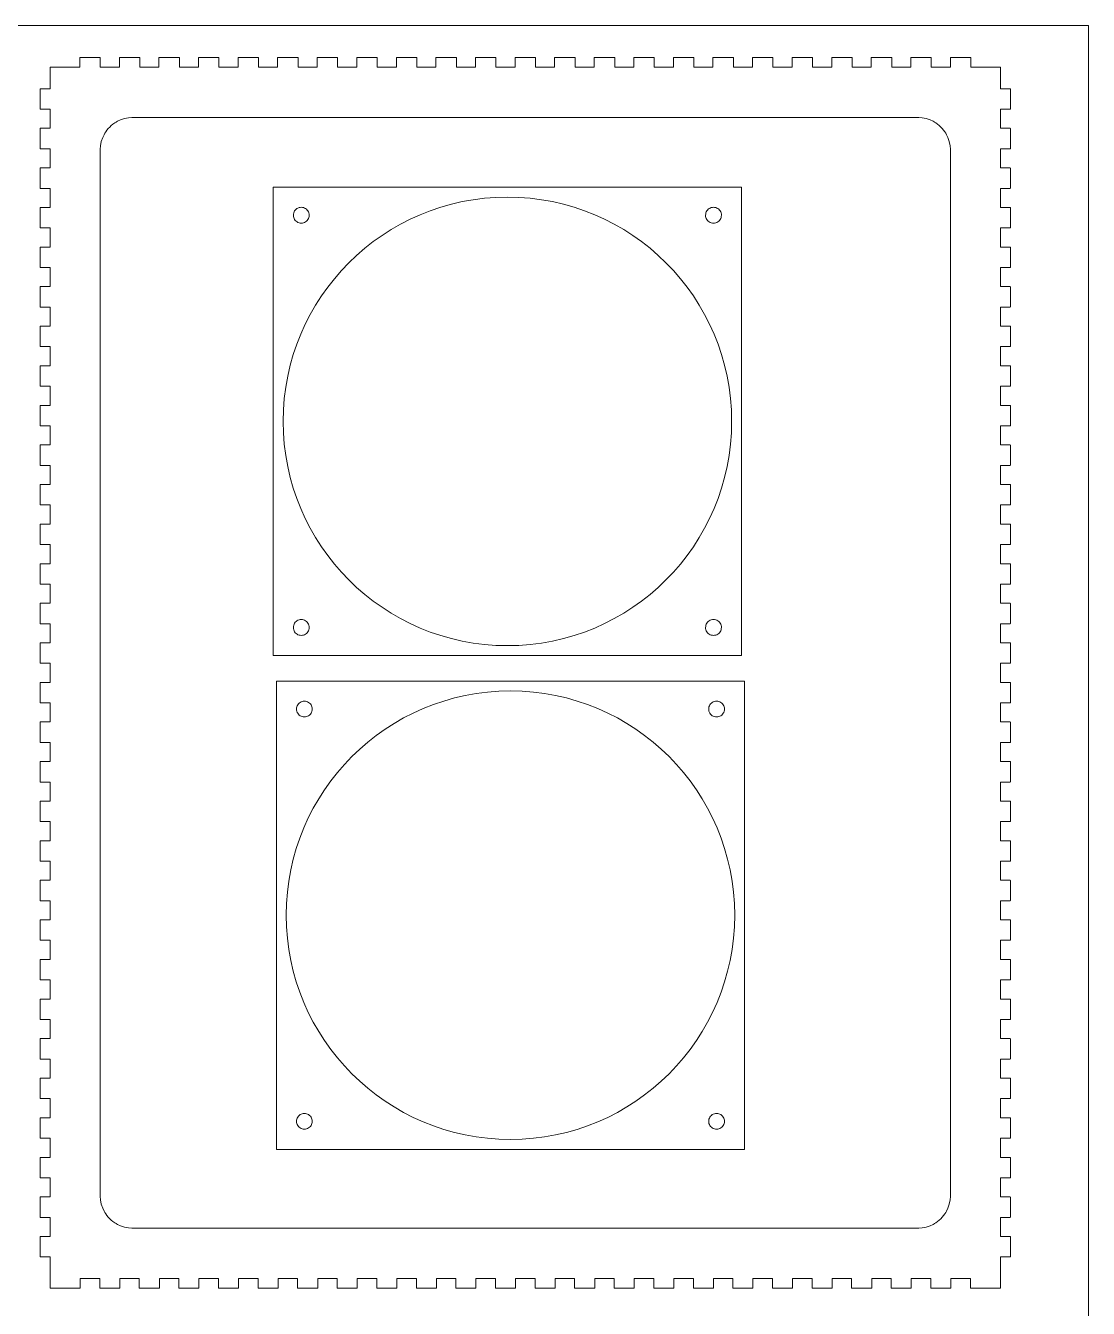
# Model space of a CAD drawing. Header units: millimetres. Extents: x -359 to 570, y -577 to 281.
# Drawn here: x 247.5 to 569.8, y -176.3 to 212.6 of the extents above; entities that cross this region are included whole.
import ezdxf

# ---------------------------------------------------------------- set-up
doc = ezdxf.new("R2010")
doc.units = ezdxf.units.MM
doc.header["$MEASUREMENT"] = 0
doc.layers.add('Layer 1', color=7, linetype='Continuous')

# ---------------------------------------------------------------- blocks, each defined once
blk = doc.blocks.new('block 301')
at = {"layer": 'Layer 1', "color": 7, "lineweight": 5}
blk.add_lwpolyline([(399.03, -152.05), (280.03, -152.05), (279.7, -152.05), (278.73, -151.96), (277.46, -151.71), (276.24, -151.3), (275.36, -150.89), (275.08, -150.72), (274.94, -150.64), (274.52, -150.38), (274, -150), (273.5, -149.59), (273.03, -149.15), (272.58, -148.68), (272.17, -148.18), (271.8, -147.65), (271.53, -147.24), (271.45, -147.1), (271.29, -146.82), (270.88, -145.93), (270.46, -144.71), (270.21, -143.44), (270.13, -142.47), (270.13, -142.15), (270.13, 174.85), (270.13, 175.17), (270.21, 176.15), (270.46, 177.41), (270.88, 178.64), (271.29, 179.52), (271.45, 179.8), (271.53, 179.94), (271.8, 180.35), (272.17, 180.88), (272.58, 181.38), (273.03, 181.85), (273.5, 182.29), (274, 182.7), (274.52, 183.08), (274.94, 183.34), (275.08, 183.42), (275.36, 183.59), (276.24, 184), (277.46, 184.41), (278.73, 184.66), (279.7, 184.75), (280.03, 184.75), (518.03, 184.75), (518.35, 184.75), (519.32, 184.66), (520.59, 184.41), (521.81, 184), (522.7, 183.59), (522.98, 183.42), (523.12, 183.35), (523.53, 183.08), (524.05, 182.7), (524.55, 182.29), (525.03, 181.85), (525.47, 181.38), (525.88, 180.88), (526.26, 180.35), (526.52, 179.94), (526.6, 179.8), (526.76, 179.52), (527.17, 178.64), (527.59, 177.41), (527.84, 176.15), (527.93, 175.17), (527.93, 174.85), (527.93, -142.15), (527.93, -142.47), (527.84, -143.44), (527.59, -144.71), (527.17, -145.93), (526.76, -146.82), (526.6, -147.1), (526.52, -147.24), (526.26, -147.65), (525.88, -148.18), (525.47, -148.68), (525.03, -149.15), (524.55, -149.59), (524.05, -150), (523.53, -150.38), (523.12, -150.64), (522.98, -150.72), (522.7, -150.89), (521.81, -151.3), (520.59, -151.71), (519.32, -151.96), (518.35, -152.05), (518.03, -152.05), (399.03, -152.05)], dxfattribs=at)
blk = doc.blocks.new('block 302')
at = {"layer": 'Layer 1', "color": 7, "lineweight": 5}
blk.add_lwpolyline([(255.03, -170.25), (263.97, -170.25), (263.98, -170.25), (264.04, -170.22), (264.07, -170.17), (264.07, -170.15), (264.07, -167.25), (269.99, -167.25), (269.99, -170.15), (269.99, -170.17), (270.02, -170.22), (270.07, -170.25), (270.09, -170.25), (275.97, -170.25), (275.98, -170.25), (276.04, -170.22), (276.07, -170.17), (276.07, -170.15), (276.07, -167.25), (281.99, -167.25), (281.99, -170.15), (281.99, -170.17), (282.02, -170.22), (282.07, -170.25), (282.09, -170.25), (287.97, -170.25), (287.98, -170.25), (288.04, -170.22), (288.07, -170.17), (288.07, -170.15), (288.07, -167.25), (293.99, -167.25), (293.99, -170.15), (293.99, -170.17), (294.02, -170.22), (294.07, -170.25), (294.09, -170.25), (299.97, -170.25), (299.98, -170.25), (300.04, -170.22), (300.07, -170.17), (300.07, -170.15), (300.07, -167.25), (305.99, -167.25), (305.99, -170.15), (305.99, -170.17), (306.02, -170.22), (306.07, -170.25), (306.09, -170.25), (311.97, -170.25), (311.98, -170.25), (312.04, -170.22), (312.07, -170.17), (312.07, -170.15), (312.07, -167.25), (317.99, -167.25), (317.99, -170.15), (317.99, -170.17), (318.02, -170.22), (318.07, -170.25), (318.09, -170.25), (323.97, -170.25), (323.98, -170.25), (324.04, -170.22), (324.07, -170.17), (324.07, -170.15), (324.07, -167.25), (329.99, -167.25), (329.99, -170.15), (329.99, -170.17), (330.02, -170.22), (330.07, -170.25), (330.09, -170.25), (335.97, -170.25), (335.98, -170.25), (336.04, -170.22), (336.07, -170.17), (336.07, -170.15), (336.07, -167.25), (341.99, -167.25), (341.99, -170.15), (341.99, -170.17), (342.02, -170.22), (342.07, -170.25), (342.09, -170.25), (347.97, -170.25), (347.98, -170.25), (348.04, -170.22), (348.07, -170.17), (348.07, -170.15), (348.07, -167.25), (353.99, -167.25), (353.99, -170.15), (353.99, -170.17), (354.02, -170.22), (354.07, -170.25), (354.09, -170.25), (359.97, -170.25), (359.98, -170.25), (360.04, -170.22), (360.07, -170.17), (360.07, -170.15), (360.07, -167.25), (365.99, -167.25), (365.99, -170.15), (365.99, -170.17), (366.02, -170.22), (366.07, -170.25), (366.09, -170.25), (371.97, -170.25), (371.98, -170.25), (372.04, -170.22), (372.07, -170.17), (372.07, -170.15), (372.07, -167.25), (377.99, -167.25), (377.99, -170.15), (377.99, -170.17), (378.02, -170.22), (378.07, -170.25), (378.09, -170.25), (383.97, -170.25), (383.98, -170.25), (384.04, -170.22), (384.07, -170.17), (384.07, -170.15), (384.07, -167.25), (389.99, -167.25), (389.99, -170.15), (389.99, -170.17), (390.02, -170.22), (390.07, -170.25), (390.09, -170.25), (395.97, -170.25), (395.98, -170.25), (396.04, -170.22), (396.07, -170.17), (396.07, -170.15), (396.07, -167.25), (401.99, -167.25), (401.99, -170.15), (401.99, -170.17), (402.02, -170.22), (402.07, -170.25), (402.09, -170.25), (407.97, -170.25), (407.98, -170.25), (408.04, -170.22), (408.07, -170.17), (408.07, -170.15), (408.07, -167.25), (413.99, -167.25), (413.99, -170.15), (413.99, -170.17), (414.02, -170.22), (414.07, -170.25), (414.09, -170.25), (419.97, -170.25), (419.98, -170.25), (420.04, -170.22), (420.07, -170.17), (420.07, -170.15), (420.07, -167.25), (425.99, -167.25), (425.99, -170.15), (425.99, -170.17), (426.02, -170.22), (426.07, -170.25), (426.09, -170.25), (431.97, -170.25), (431.98, -170.25), (432.04, -170.22), (432.07, -170.17), (432.07, -170.15), (432.07, -167.25), (437.99, -167.25), (437.99, -170.15), (437.99, -170.17), (438.02, -170.22), (438.07, -170.25), (438.09, -170.25), (443.97, -170.25), (443.98, -170.25), (444.04, -170.22), (444.07, -170.17), (444.07, -170.15), (444.07, -167.25), (449.99, -167.25), (449.99, -170.15), (449.99, -170.17), (450.02, -170.22), (450.07, -170.25), (450.09, -170.25), (455.97, -170.25), (455.98, -170.25), (456.04, -170.22), (456.07, -170.17), (456.07, -170.15), (456.07, -167.25), (461.99, -167.25), (461.99, -170.15), (461.99, -170.17), (462.02, -170.22), (462.07, -170.25), (462.09, -170.25), (467.97, -170.25), (467.98, -170.25), (468.04, -170.22), (468.07, -170.17), (468.07, -170.15), (468.07, -167.25), (473.99, -167.25), (473.99, -170.15), (473.99, -170.17), (474.02, -170.22), (474.07, -170.25), (474.09, -170.25), (479.97, -170.25), (479.98, -170.25), (480.04, -170.22), (480.07, -170.17), (480.07, -170.15), (480.07, -167.25), (485.99, -167.25), (485.99, -170.15), (485.99, -170.17), (486.02, -170.22), (486.07, -170.25), (486.09, -170.25), (491.97, -170.25), (491.98, -170.25), (492.04, -170.22), (492.07, -170.17), (492.07, -170.15), (492.07, -167.25), (497.99, -167.25), (497.99, -170.15), (497.99, -170.17), (498.02, -170.22), (498.07, -170.25), (498.09, -170.25), (503.97, -170.25), (503.98, -170.25), (504.04, -170.22), (504.07, -170.17), (504.07, -170.15), (504.07, -167.25), (509.99, -167.25), (509.99, -170.15), (509.99, -170.17), (510.02, -170.22), (510.07, -170.25), (510.09, -170.25), (515.97, -170.25), (515.98, -170.25), (516.04, -170.22), (516.07, -170.17), (516.07, -170.15), (516.07, -167.25), (521.99, -167.25), (521.99, -170.15), (521.99, -170.17), (522.01, -170.22), (522.07, -170.25), (522.09, -170.25), (527.97, -170.25), (527.98, -170.25), (528.04, -170.22), (528.07, -170.17), (528.07, -170.15), (528.07, -167.25), (533.99, -167.25), (533.99, -170.15), (533.99, -170.17), (534.02, -170.22), (534.07, -170.25), (534.09, -170.25), (543.03, -170.25), (543.04, -170.25), (543.1, -170.22), (543.13, -170.17), (543.13, -170.15), (543.13, -167.15), (543.13, -160.75), (546.03, -160.75), (546.04, -160.75), (546.1, -160.72), (546.13, -160.67), (546.13, -160.65), (546.13, -154.65), (546.13, -154.63), (546.1, -154.58), (546.04, -154.55), (546.03, -154.55), (543.13, -154.55), (543.13, -148.75), (546.03, -148.75), (546.04, -148.75), (546.1, -148.72), (546.13, -148.67), (546.13, -148.65), (546.13, -142.65), (546.13, -142.63), (546.1, -142.58), (546.04, -142.55), (546.03, -142.55), (543.13, -142.55), (543.13, -136.75), (546.03, -136.75), (546.04, -136.75), (546.1, -136.72), (546.13, -136.67), (546.13, -136.65), (546.13, -130.65), (546.13, -130.63), (546.1, -130.58), (546.04, -130.55), (546.03, -130.55), (543.13, -130.55), (543.13, -124.75), (546.03, -124.75), (546.04, -124.75), (546.1, -124.72), (546.13, -124.67), (546.13, -124.65), (546.13, -118.65), (546.13, -118.63), (546.1, -118.58), (546.04, -118.55), (546.03, -118.55), (543.13, -118.55), (543.13, -112.75), (546.03, -112.75), (546.04, -112.75), (546.1, -112.72), (546.13, -112.67), (546.13, -112.65), (546.13, -106.65), (546.13, -106.63), (546.1, -106.58), (546.04, -106.55), (546.03, -106.55), (543.13, -106.55), (543.13, -100.75), (546.03, -100.75), (546.04, -100.75), (546.1, -100.72), (546.13, -100.67), (546.13, -100.65), (546.13, -94.65), (546.13, -94.63), (546.1, -94.58), (546.04, -94.55), (546.03, -94.55), (543.13, -94.55), (543.13, -88.75), (546.03, -88.75), (546.04, -88.75), (546.1, -88.72), (546.13, -88.67), (546.13, -88.65), (546.13, -82.65), (546.13, -82.63), (546.1, -82.58), (546.04, -82.55), (546.03, -82.55), (543.13, -82.55), (543.13, -76.75), (546.03, -76.75), (546.04, -76.75), (546.1, -76.72), (546.13, -76.67), (546.13, -76.65), (546.13, -70.65), (546.13, -70.63), (546.1, -70.58), (546.04, -70.55), (546.03, -70.55), (543.13, -70.55), (543.13, -64.75), (546.03, -64.75), (546.04, -64.75), (546.1, -64.72), (546.13, -64.67), (546.13, -64.65), (546.13, -58.65), (546.13, -58.63), (546.1, -58.58), (546.04, -58.55), (546.03, -58.55), (543.13, -58.55), (543.13, -52.75), (546.03, -52.75), (546.04, -52.75), (546.1, -52.72), (546.13, -52.67), (546.13, -52.65), (546.13, -46.65), (546.13, -46.63), (546.1, -46.58), (546.04, -46.55), (546.03, -46.55), (543.13, -46.55), (543.13, -40.75), (546.03, -40.75), (546.04, -40.75), (546.1, -40.72), (546.13, -40.67), (546.13, -40.65), (546.13, -34.65), (546.13, -34.63), (546.1, -34.58), (546.04, -34.55), (546.03, -34.55), (543.13, -34.55), (543.13, -28.75), (546.03, -28.75), (546.04, -28.75), (546.1, -28.72), (546.13, -28.67), (546.13, -28.65), (546.13, -22.65), (546.13, -22.63), (546.1, -22.58), (546.04, -22.55), (546.03, -22.55), (543.13, -22.55), (543.13, -16.75), (546.03, -16.75), (546.04, -16.75), (546.1, -16.72), (546.13, -16.67), (546.13, -16.65), (546.13, -10.65), (546.13, -10.63), (546.1, -10.58), (546.04, -10.55), (546.03, -10.55), (543.13, -10.55), (543.13, -4.75), (546.03, -4.75), (546.04, -4.75), (546.1, -4.72), (546.13, -4.67), (546.13, -4.65), (546.13, 1.35), (546.13, 1.37), (546.1, 1.42), (546.04, 1.45), (546.03, 1.45), (543.13, 1.45), (543.13, 7.25), (546.03, 7.25), (546.04, 7.25), (546.1, 7.28), (546.13, 7.33), (546.13, 7.35), (546.13, 13.35), (546.13, 13.37), (546.1, 13.42), (546.04, 13.45), (546.03, 13.45), (543.13, 13.45), (543.13, 19.25), (546.03, 19.25), (546.04, 19.25), (546.1, 19.28), (546.13, 19.34), (546.13, 19.35), (546.13, 25.35), (546.13, 25.37), (546.1, 25.42), (546.04, 25.45), (546.03, 25.45), (543.13, 25.45), (543.13, 31.25), (546.03, 31.25), (546.04, 31.25), (546.1, 31.28), (546.13, 31.33), (546.13, 31.35), (546.13, 37.35), (546.13, 37.37), (546.1, 37.42), (546.04, 37.45), (546.03, 37.45), (543.13, 37.45), (543.13, 43.25), (546.03, 43.25), (546.04, 43.25), (546.1, 43.28), (546.13, 43.33), (546.13, 43.35), (546.13, 49.35), (546.13, 49.37), (546.1, 49.42), (546.04, 49.45), (546.03, 49.45), (543.13, 49.45), (543.13, 55.25), (546.03, 55.25), (546.04, 55.25), (546.1, 55.28), (546.13, 55.33), (546.13, 55.35), (546.13, 61.35), (546.13, 61.37), (546.1, 61.42), (546.04, 61.45), (546.03, 61.45), (543.13, 61.45), (543.13, 67.25), (546.03, 67.25), (546.04, 67.25), (546.1, 67.28), (546.13, 67.33), (546.13, 67.35), (546.13, 73.35), (546.13, 73.37), (546.1, 73.42), (546.04, 73.45), (546.03, 73.45), (543.13, 73.45), (543.13, 79.25), (546.03, 79.25), (546.04, 79.25), (546.1, 79.28), (546.13, 79.33), (546.13, 79.35), (546.13, 85.35), (546.13, 85.37), (546.1, 85.42), (546.04, 85.45), (546.03, 85.45), (543.13, 85.45), (543.13, 91.25), (546.03, 91.25), (546.04, 91.25), (546.1, 91.28), (546.13, 91.33), (546.13, 91.35), (546.13, 97.35), (546.13, 97.37), (546.1, 97.42), (546.04, 97.45), (546.03, 97.45), (543.13, 97.45), (543.13, 103.25), (546.03, 103.25), (546.04, 103.25), (546.1, 103.28), (546.13, 103.34), (546.13, 103.35), (546.13, 109.35), (546.13, 109.37), (546.1, 109.42), (546.04, 109.45), (546.03, 109.45), (543.13, 109.45), (543.13, 115.25), (546.03, 115.25), (546.04, 115.25), (546.1, 115.28), (546.13, 115.33), (546.13, 115.35), (546.13, 121.35), (546.13, 121.37), (546.1, 121.42), (546.04, 121.45), (546.03, 121.45), (543.13, 121.45), (543.13, 127.25), (546.03, 127.25), (546.04, 127.25), (546.1, 127.28), (546.13, 127.33), (546.13, 127.35), (546.13, 133.35), (546.13, 133.37), (546.1, 133.42), (546.04, 133.45), (546.03, 133.45), (543.13, 133.45), (543.13, 139.25), (546.03, 139.25), (546.04, 139.25), (546.1, 139.28), (546.13, 139.33), (546.13, 139.35), (546.13, 145.35), (546.13, 145.37), (546.1, 145.42), (546.04, 145.45), (546.03, 145.45), (543.13, 145.45), (543.13, 151.25), (546.03, 151.25), (546.04, 151.25), (546.1, 151.28), (546.13, 151.33), (546.13, 151.35), (546.13, 157.35), (546.13, 157.37), (546.1, 157.42), (546.04, 157.45), (546.03, 157.45), (543.13, 157.45), (543.13, 163.25), (546.03, 163.25), (546.04, 163.25), (546.1, 163.28), (546.13, 163.33), (546.13, 163.35), (546.13, 169.35), (546.13, 169.37), (546.1, 169.42), (546.04, 169.45), (546.03, 169.45), (543.13, 169.45), (543.13, 175.25), (546.03, 175.25), (546.04, 175.25), (546.1, 175.28), (546.13, 175.33), (546.13, 175.35), (546.13, 181.35), (546.13, 181.37), (546.1, 181.42), (546.04, 181.45), (546.03, 181.45), (543.13, 181.45), (543.13, 187.25), (546.03, 187.25), (546.04, 187.25), (546.1, 187.28), (546.13, 187.34), (546.13, 187.35), (546.13, 193.35), (546.13, 193.37), (546.1, 193.42), (546.04, 193.45), (546.03, 193.45), (543.13, 193.45), (543.13, 199.85), (543.13, 199.87), (543.1, 199.92), (543.04, 199.95), (543.03, 199.95), (534.13, 199.95), (534.13, 202.85), (534.13, 202.87), (534.1, 202.92), (534.04, 202.95), (534.03, 202.95), (528.03, 202.95), (528.01, 202.95), (527.96, 202.92), (527.93, 202.87), (527.93, 202.85), (527.93, 199.95), (522.13, 199.95), (522.13, 202.85), (522.13, 202.87), (522.1, 202.92), (522.04, 202.95), (522.03, 202.95), (516.03, 202.95), (516.01, 202.95), (515.96, 202.92), (515.93, 202.87), (515.93, 202.85), (515.93, 199.95), (510.13, 199.95), (510.13, 202.85), (510.13, 202.87), (510.1, 202.92), (510.04, 202.95), (510.03, 202.95), (504.03, 202.95), (504.01, 202.95), (503.96, 202.92), (503.93, 202.87), (503.93, 202.85), (503.93, 199.95), (498.13, 199.95), (498.13, 202.85), (498.13, 202.87), (498.1, 202.92), (498.04, 202.95), (498.03, 202.95), (492.03, 202.95), (492.01, 202.95), (491.96, 202.92), (491.93, 202.87), (491.93, 202.85), (491.93, 199.95), (486.13, 199.95), (486.13, 202.85), (486.13, 202.87), (486.1, 202.92), (486.04, 202.95), (486.03, 202.95), (480.03, 202.95), (480.01, 202.95), (479.96, 202.92), (479.93, 202.87), (479.93, 202.85), (479.93, 199.95), (474.13, 199.95), (474.13, 202.85), (474.13, 202.87), (474.1, 202.92), (474.04, 202.95), (474.03, 202.95), (468.03, 202.95), (468.01, 202.95), (467.96, 202.92), (467.93, 202.87), (467.93, 202.85), (467.93, 199.95), (462.13, 199.95), (462.13, 202.85), (462.13, 202.87), (462.1, 202.92), (462.04, 202.95), (462.03, 202.95), (456.03, 202.95), (456.01, 202.95), (455.96, 202.92), (455.93, 202.87), (455.93, 202.85), (455.93, 199.95), (450.13, 199.95), (450.13, 202.85), (450.13, 202.87), (450.1, 202.92), (450.04, 202.95), (450.03, 202.95), (444.03, 202.95), (444.01, 202.95), (443.96, 202.92), (443.93, 202.87), (443.93, 202.85), (443.93, 199.95), (438.13, 199.95), (438.13, 202.85), (438.13, 202.87), (438.1, 202.92), (438.04, 202.95), (438.03, 202.95), (432.03, 202.95), (432.01, 202.95), (431.95, 202.92), (431.93, 202.87), (431.93, 202.85), (431.93, 199.95), (426.13, 199.95), (426.13, 202.85), (426.13, 202.87), (426.1, 202.92), (426.04, 202.95), (426.03, 202.95), (420.03, 202.95), (420.01, 202.95), (419.95, 202.92), (419.93, 202.87), (419.93, 202.85), (419.93, 199.95), (414.13, 199.95), (414.13, 202.85), (414.13, 202.87), (414.1, 202.92), (414.04, 202.95), (414.03, 202.95), (408.03, 202.95), (408.01, 202.95), (407.96, 202.92), (407.93, 202.87), (407.93, 202.85), (407.93, 199.95), (402.13, 199.95), (402.13, 202.85), (402.13, 202.87), (402.1, 202.92), (402.04, 202.95), (402.03, 202.95), (396.03, 202.95), (396.01, 202.95), (395.95, 202.92), (395.93, 202.87), (395.93, 202.85), (395.93, 199.95), (390.13, 199.95), (390.13, 202.85), (390.13, 202.87), (390.1, 202.92), (390.04, 202.95), (390.03, 202.95), (384.03, 202.95), (384.01, 202.95), (383.96, 202.92), (383.93, 202.87), (383.93, 202.85), (383.93, 199.95), (378.13, 199.95), (378.13, 202.85), (378.13, 202.87), (378.1, 202.92), (378.04, 202.95), (378.03, 202.95), (372.03, 202.95), (372.01, 202.95), (371.95, 202.92), (371.93, 202.87), (371.93, 202.85), (371.93, 199.95), (366.13, 199.95), (366.13, 202.85), (366.13, 202.87), (366.1, 202.92), (366.04, 202.95), (366.03, 202.95), (360.03, 202.95), (360.01, 202.95), (359.95, 202.92), (359.93, 202.87), (359.93, 202.85), (359.93, 199.95), (354.13, 199.95), (354.13, 202.85), (354.13, 202.87), (354.1, 202.92), (354.04, 202.95), (354.03, 202.95), (348.03, 202.95), (348.01, 202.95), (347.96, 202.92), (347.93, 202.87), (347.93, 202.85), (347.93, 199.95), (342.13, 199.95), (342.13, 202.85), (342.13, 202.87), (342.1, 202.92), (342.04, 202.95), (342.03, 202.95), (336.03, 202.95), (336.01, 202.95), (335.96, 202.92), (335.93, 202.87), (335.93, 202.85), (335.93, 199.95), (330.13, 199.95), (330.13, 202.85), (330.13, 202.87), (330.1, 202.92), (330.04, 202.95), (330.03, 202.95), (324.03, 202.95), (324.01, 202.95), (323.95, 202.92), (323.93, 202.87), (323.93, 202.85), (323.93, 199.95), (318.13, 199.95), (318.13, 202.85), (318.13, 202.87), (318.1, 202.92), (318.04, 202.95), (318.03, 202.95), (312.03, 202.95), (312.01, 202.95), (311.95, 202.92), (311.93, 202.87), (311.93, 202.85), (311.93, 199.95), (306.13, 199.95), (306.13, 202.85), (306.13, 202.87), (306.1, 202.92), (306.04, 202.95), (306.03, 202.95), (300.03, 202.95), (300.01, 202.95), (299.95, 202.92), (299.93, 202.87), (299.93, 202.85), (299.93, 199.95), (294.13, 199.95), (294.13, 202.85), (294.13, 202.87), (294.1, 202.92), (294.04, 202.95), (294.03, 202.95), (288.03, 202.95), (288.01, 202.95), (287.96, 202.92), (287.93, 202.87), (287.93, 202.85), (287.93, 199.95), (282.13, 199.95), (282.13, 202.85), (282.13, 202.87), (282.1, 202.92), (282.04, 202.95), (282.03, 202.95), (276.03, 202.95), (276.01, 202.95), (275.95, 202.92), (275.93, 202.87), (275.93, 202.85), (275.93, 199.95), (270.13, 199.95), (270.13, 202.85), (270.13, 202.87), (270.1, 202.92), (270.04, 202.95), (270.03, 202.95), (264.03, 202.95), (264.01, 202.95), (263.96, 202.92), (263.93, 202.87), (263.93, 202.85), (263.93, 199.95), (255.03, 199.95), (255.01, 199.95), (254.96, 199.92), (254.93, 199.87), (254.93, 199.85), (254.93, 193.45), (252.03, 193.45), (252.01, 193.45), (251.96, 193.42), (251.93, 193.37), (251.93, 193.35), (251.93, 187.35), (251.93, 187.34), (251.96, 187.28), (252.01, 187.25), (252.03, 187.25), (254.93, 187.25), (254.93, 181.45), (252.03, 181.45), (252.01, 181.45), (251.96, 181.42), (251.93, 181.37), (251.93, 181.35), (251.93, 175.35), (251.93, 175.33), (251.96, 175.28), (252.01, 175.25), (252.03, 175.25), (254.93, 175.25), (254.93, 169.45), (252.03, 169.45), (252.01, 169.45), (251.96, 169.42), (251.93, 169.37), (251.93, 169.35), (251.93, 163.35), (251.93, 163.33), (251.96, 163.28), (252.01, 163.25), (252.03, 163.25), (254.93, 163.25), (254.93, 157.45), (252.03, 157.45), (252.01, 157.45), (251.96, 157.42), (251.93, 157.37), (251.93, 157.35), (251.93, 151.35), (251.93, 151.33), (251.96, 151.28), (252.01, 151.25), (252.03, 151.25), (254.93, 151.25), (254.93, 145.45), (252.03, 145.45), (252.01, 145.45), (251.96, 145.42), (251.93, 145.37), (251.93, 145.35), (251.93, 139.35), (251.93, 139.33), (251.96, 139.28), (252.01, 139.25), (252.03, 139.25), (254.93, 139.25), (254.93, 133.45), (252.03, 133.45), (252.01, 133.45), (251.96, 133.42), (251.93, 133.37), (251.93, 133.35), (251.93, 127.35), (251.93, 127.33), (251.96, 127.28), (252.01, 127.25), (252.03, 127.25), (254.93, 127.25), (254.93, 121.45), (252.03, 121.45), (252.01, 121.45), (251.96, 121.42), (251.93, 121.37), (251.93, 121.35), (251.93, 115.35), (251.93, 115.33), (251.96, 115.28), (252.01, 115.25), (252.03, 115.25), (254.93, 115.25), (254.93, 109.45), (252.03, 109.45), (252.01, 109.45), (251.96, 109.42), (251.93, 109.37), (251.93, 109.35), (251.93, 103.35), (251.93, 103.34), (251.96, 103.28), (252.01, 103.25), (252.03, 103.25), (254.93, 103.25), (254.93, 97.45), (252.03, 97.45), (252.01, 97.45), (251.96, 97.42), (251.93, 97.37), (251.93, 97.35), (251.93, 91.35), (251.93, 91.33), (251.96, 91.28), (252.01, 91.25), (252.03, 91.25), (254.93, 91.25), (254.93, 85.45), (252.03, 85.45), (252.01, 85.45), (251.96, 85.42), (251.93, 85.37), (251.93, 85.35), (251.93, 79.35), (251.93, 79.33), (251.96, 79.28), (252.01, 79.25), (252.03, 79.25), (254.93, 79.25), (254.93, 73.45), (252.03, 73.45), (252.01, 73.45), (251.96, 73.42), (251.93, 73.37), (251.93, 73.35), (251.93, 67.35), (251.93, 67.33), (251.96, 67.28), (252.01, 67.25), (252.03, 67.25), (254.93, 67.25), (254.93, 61.45), (252.03, 61.45), (252.01, 61.45), (251.96, 61.42), (251.93, 61.37), (251.93, 61.35), (251.93, 55.35), (251.93, 55.33), (251.96, 55.28), (252.01, 55.25), (252.03, 55.25), (254.93, 55.25), (254.93, 49.45), (252.03, 49.45), (252.01, 49.45), (251.96, 49.42), (251.93, 49.37), (251.93, 49.35), (251.93, 43.35), (251.93, 43.33), (251.96, 43.28), (252.01, 43.25), (252.03, 43.25), (254.93, 43.25), (254.93, 37.45), (252.03, 37.45), (252.01, 37.45), (251.96, 37.42), (251.93, 37.37), (251.93, 37.35), (251.93, 31.35), (251.93, 31.33), (251.96, 31.28), (252.01, 31.25), (252.03, 31.25), (254.93, 31.25), (254.93, 25.45), (252.03, 25.45), (252.01, 25.45), (251.96, 25.42), (251.93, 25.37), (251.93, 25.35), (251.93, 19.35), (251.93, 19.34), (251.96, 19.28), (252.01, 19.25), (252.03, 19.25), (254.93, 19.25), (254.93, 13.45), (252.03, 13.45), (252.01, 13.45), (251.96, 13.42), (251.93, 13.37), (251.93, 13.35), (251.93, 7.35), (251.93, 7.33), (251.96, 7.28), (252.01, 7.25), (252.03, 7.25), (254.93, 7.25), (254.93, 1.45), (252.03, 1.45), (252.01, 1.45), (251.96, 1.42), (251.93, 1.37), (251.93, 1.35), (251.93, -4.65), (251.93, -4.67), (251.96, -4.72), (252.01, -4.75), (252.03, -4.75), (254.93, -4.75), (254.93, -10.55), (252.03, -10.55), (252.01, -10.55), (251.96, -10.58), (251.93, -10.63), (251.93, -10.65), (251.93, -16.65), (251.93, -16.67), (251.96, -16.72), (252.01, -16.75), (252.03, -16.75), (254.93, -16.75), (254.93, -22.55), (252.03, -22.55), (252.01, -22.55), (251.96, -22.58), (251.93, -22.63), (251.93, -22.65), (251.93, -28.65), (251.93, -28.67), (251.96, -28.72), (252.01, -28.75), (252.03, -28.75), (254.93, -28.75), (254.93, -34.55), (252.03, -34.55), (252.01, -34.55), (251.96, -34.58), (251.93, -34.63), (251.93, -34.65), (251.93, -40.65), (251.93, -40.67), (251.96, -40.72), (252.01, -40.75), (252.03, -40.75), (254.93, -40.75), (254.93, -46.55), (252.03, -46.55), (252.01, -46.55), (251.96, -46.58), (251.93, -46.63), (251.93, -46.65), (251.93, -52.65), (251.93, -52.67), (251.96, -52.72), (252.01, -52.75), (252.03, -52.75), (254.93, -52.75), (254.93, -58.55), (252.03, -58.55), (252.01, -58.55), (251.96, -58.58), (251.93, -58.63), (251.93, -58.65), (251.93, -64.65), (251.93, -64.67), (251.96, -64.72), (252.01, -64.75), (252.03, -64.75), (254.93, -64.75), (254.93, -70.55), (252.03, -70.55), (252.01, -70.55), (251.96, -70.58), (251.93, -70.63), (251.93, -70.65), (251.93, -76.65), (251.93, -76.67), (251.96, -76.72), (252.01, -76.75), (252.03, -76.75), (254.93, -76.75), (254.93, -82.55), (252.03, -82.55), (252.01, -82.55), (251.96, -82.58), (251.93, -82.63), (251.93, -82.65), (251.93, -88.65), (251.93, -88.67), (251.96, -88.72), (252.01, -88.75), (252.03, -88.75), (254.93, -88.75), (254.93, -94.55), (252.03, -94.55), (252.01, -94.55), (251.96, -94.58), (251.93, -94.63), (251.93, -94.65), (251.93, -100.65), (251.93, -100.67), (251.96, -100.72), (252.01, -100.75), (252.03, -100.75), (254.93, -100.75), (254.93, -106.55), (252.03, -106.55), (252.01, -106.55), (251.96, -106.58), (251.93, -106.63), (251.93, -106.65), (251.93, -112.65), (251.93, -112.67), (251.96, -112.72), (252.01, -112.75), (252.03, -112.75), (254.93, -112.75), (254.93, -118.55), (252.03, -118.55), (252.01, -118.55), (251.96, -118.58), (251.93, -118.63), (251.93, -118.65), (251.93, -124.65), (251.93, -124.67), (251.96, -124.72), (252.01, -124.75), (252.03, -124.75), (254.93, -124.75), (254.93, -130.55), (252.03, -130.55), (252.01, -130.55), (251.96, -130.58), (251.93, -130.63), (251.93, -130.65), (251.93, -136.65), (251.93, -136.67), (251.96, -136.72), (252.01, -136.75), (252.03, -136.75), (254.93, -136.75), (254.93, -142.55), (252.03, -142.55), (252.01, -142.55), (251.96, -142.58), (251.93, -142.63), (251.93, -142.65), (251.93, -148.65), (251.93, -148.67), (251.96, -148.72), (252.01, -148.75), (252.03, -148.75), (254.93, -148.75), (254.93, -154.55), (252.03, -154.55), (252.01, -154.55), (251.96, -154.58), (251.93, -154.63), (251.93, -154.65), (251.93, -160.65), (251.93, -160.67), (251.96, -160.72), (252.01, -160.75), (252.03, -160.75), (254.93, -160.75), (254.93, -167.15), (254.93, -170.15), (254.93, -170.17), (254.96, -170.22), (255.01, -170.25), (255.03, -170.25)], dxfattribs=at)
blk = doc.blocks.new('block 472')
at = {"layer": 'Layer 1', "color": 7, "lineweight": 5}
blk.add_lwpolyline([(323.54, 13.87), (465.54, 13.87), (465.54, -128.13), (323.54, -128.13), (323.54, 13.87)], dxfattribs=at)
blk = doc.blocks.new('block 473')
at = {"layer": 'Layer 1', "color": 7, "lineweight": 5}
blk.add_open_spline([(394.53, 10.87), (432.09, 10.87), (462.53, -19.57), (462.53, -57.13), (462.53, -94.68), (432.09, -125.13), (394.53, -125.13), (356.98, -125.13), (326.53, -94.68), (326.53, -57.13), (326.53, -19.57), (356.98, 10.87), (394.53, 10.87)], degree=3, knots=[0, 0, 0, 0, 1, 1, 1, 2, 2, 2, 3, 3, 3, 4, 4, 4, 4], dxfattribs=at)
blk = doc.blocks.new('block 474')
at = {"layer": 'Layer 1', "color": 7, "lineweight": 5}
blk.add_open_spline([(457.04, -117.23), (457.5, -117.23), (457.95, -117.36), (458.33, -117.61), (458.72, -117.86), (459.03, -118.21), (459.22, -118.63), (459.41, -119.05), (459.48, -119.51), (459.41, -119.97), (459.35, -120.43), (459.15, -120.85), (458.85, -121.2), (458.55, -121.55), (458.15, -121.8), (457.71, -121.93), (457.27, -122.06), (456.8, -122.06), (456.36, -121.93), (455.92, -121.8), (455.52, -121.55), (455.22, -121.2), (454.92, -120.85), (454.72, -120.43), (454.66, -119.97), (454.59, -119.51), (454.66, -119.05), (454.85, -118.63), (455.04, -118.21), (455.35, -117.86), (455.74, -117.61), (456.12, -117.36), (456.57, -117.23), (457.04, -117.23)], degree=3, knots=[0, 0, 0, 0, 1, 1, 1, 2, 2, 2, 3, 3, 3, 4, 4, 4, 5, 5, 5, 6, 6, 6, 7, 7, 7, 8, 8, 8, 9, 9, 9, 10, 10, 10, 11, 11, 11, 11], dxfattribs=at)
blk = doc.blocks.new('block 475')
at = {"layer": 'Layer 1', "color": 7, "lineweight": 5}
blk.add_open_spline([(332.04, -117.23), (332.49, -117.23), (332.94, -117.36), (333.33, -117.61), (333.72, -117.86), (334.03, -118.21), (334.22, -118.63), (334.41, -119.05), (334.48, -119.51), (334.41, -119.97), (334.34, -120.43), (334.15, -120.85), (333.85, -121.2), (333.55, -121.55), (333.15, -121.8), (332.71, -121.93), (332.27, -122.06), (331.8, -122.06), (331.36, -121.93), (330.92, -121.8), (330.52, -121.55), (330.22, -121.2), (329.92, -120.85), (329.72, -120.43), (329.66, -119.97), (329.59, -119.51), (329.66, -119.05), (329.85, -118.63), (330.04, -118.21), (330.35, -117.86), (330.74, -117.61), (331.13, -117.36), (331.58, -117.23), (332.04, -117.23)], degree=3, knots=[0, 0, 0, 0, 1, 1, 1, 2, 2, 2, 3, 3, 3, 4, 4, 4, 5, 5, 5, 6, 6, 6, 7, 7, 7, 8, 8, 8, 9, 9, 9, 10, 10, 10, 11, 11, 11, 11], dxfattribs=at)
blk = doc.blocks.new('block 476')
at = {"layer": 'Layer 1', "color": 7, "lineweight": 5}
blk.add_open_spline([(457.04, 7.77), (457.5, 7.77), (457.95, 7.64), (458.33, 7.39), (458.72, 7.14), (459.03, 6.79), (459.22, 6.37), (459.41, 5.95), (459.48, 5.49), (459.41, 5.03), (459.35, 4.57), (459.15, 4.15), (458.85, 3.8), (458.55, 3.45), (458.15, 3.2), (457.71, 3.07), (457.27, 2.94), (456.8, 2.94), (456.36, 3.07), (455.92, 3.2), (455.52, 3.45), (455.22, 3.8), (454.92, 4.15), (454.72, 4.57), (454.66, 5.03), (454.59, 5.49), (454.66, 5.95), (454.85, 6.37), (455.04, 6.79), (455.35, 7.14), (455.74, 7.39), (456.12, 7.64), (456.57, 7.77), (457.04, 7.77)], degree=3, knots=[0, 0, 0, 0, 1, 1, 1, 2, 2, 2, 3, 3, 3, 4, 4, 4, 5, 5, 5, 6, 6, 6, 7, 7, 7, 8, 8, 8, 9, 9, 9, 10, 10, 10, 11, 11, 11, 11], dxfattribs=at)
blk = doc.blocks.new('block 477')
at = {"layer": 'Layer 1', "color": 7, "lineweight": 5}
blk.add_open_spline([(332.04, 7.77), (332.49, 7.77), (332.94, 7.64), (333.33, 7.39), (333.72, 7.14), (334.03, 6.79), (334.22, 6.37), (334.41, 5.95), (334.48, 5.49), (334.41, 5.03), (334.34, 4.57), (334.15, 4.15), (333.85, 3.8), (333.55, 3.45), (333.15, 3.2), (332.71, 3.07), (332.27, 2.94), (331.8, 2.94), (331.36, 3.07), (330.92, 3.2), (330.52, 3.45), (330.22, 3.8), (329.92, 4.15), (329.72, 4.57), (329.66, 5.03), (329.59, 5.49), (329.66, 5.95), (329.85, 6.37), (330.04, 6.79), (330.35, 7.14), (330.74, 7.39), (331.13, 7.64), (331.58, 7.77), (332.04, 7.77)], degree=3, knots=[0, 0, 0, 0, 1, 1, 1, 2, 2, 2, 3, 3, 3, 4, 4, 4, 5, 5, 5, 6, 6, 6, 7, 7, 7, 8, 8, 8, 9, 9, 9, 10, 10, 10, 11, 11, 11, 11], dxfattribs=at)
blk = doc.blocks.new('block 484')
at = {"layer": 'Layer 1', "color": 7, "lineweight": 5}
blk.add_lwpolyline([(322.6, 163.6), (464.6, 163.6), (464.6, 21.6), (322.6, 21.6), (322.6, 163.6)], dxfattribs=at)
blk = doc.blocks.new('block 485')
at = {"layer": 'Layer 1', "color": 7, "lineweight": 5}
blk.add_open_spline([(393.6, 160.6), (431.15, 160.6), (461.6, 130.16), (461.6, 92.6), (461.6, 55.05), (431.15, 24.6), (393.6, 24.6), (356.04, 24.6), (325.6, 55.05), (325.6, 92.6), (325.6, 130.16), (356.04, 160.6), (393.6, 160.6)], degree=3, knots=[0, 0, 0, 0, 1, 1, 1, 2, 2, 2, 3, 3, 3, 4, 4, 4, 4], dxfattribs=at)
blk = doc.blocks.new('block 486')
at = {"layer": 'Layer 1', "color": 7, "lineweight": 5}
blk.add_open_spline([(456.1, 32.5), (456.56, 32.5), (457.01, 32.37), (457.4, 32.12), (457.78, 31.87), (458.09, 31.52), (458.28, 31.1), (458.47, 30.68), (458.54, 30.22), (458.47, 29.76), (458.41, 29.3), (458.21, 28.88), (457.91, 28.53), (457.61, 28.18), (457.22, 27.93), (456.77, 27.8), (456.33, 27.67), (455.86, 27.67), (455.42, 27.8), (454.98, 27.93), (454.59, 28.18), (454.28, 28.53), (453.98, 28.88), (453.79, 29.3), (453.72, 29.76), (453.66, 30.22), (453.72, 30.68), (453.92, 31.1), (454.11, 31.52), (454.41, 31.87), (454.8, 32.12), (455.19, 32.37), (455.64, 32.5), (456.1, 32.5)], degree=3, knots=[0, 0, 0, 0, 1, 1, 1, 2, 2, 2, 3, 3, 3, 4, 4, 4, 5, 5, 5, 6, 6, 6, 7, 7, 7, 8, 8, 8, 9, 9, 9, 10, 10, 10, 11, 11, 11, 11], dxfattribs=at)
blk = doc.blocks.new('block 487')
at = {"layer": 'Layer 1', "color": 7, "lineweight": 5}
blk.add_open_spline([(331.1, 32.5), (331.56, 32.5), (332.01, 32.37), (332.4, 32.12), (332.78, 31.87), (333.09, 31.52), (333.28, 31.1), (333.47, 30.68), (333.54, 30.22), (333.47, 29.76), (333.41, 29.3), (333.21, 28.88), (332.91, 28.53), (332.61, 28.18), (332.22, 27.93), (331.77, 27.8), (331.33, 27.67), (330.86, 27.67), (330.42, 27.8), (329.98, 27.93), (329.59, 28.18), (329.28, 28.53), (328.98, 28.88), (328.79, 29.3), (328.72, 29.76), (328.66, 30.22), (328.72, 30.68), (328.92, 31.1), (329.11, 31.52), (329.41, 31.87), (329.8, 32.12), (330.19, 32.37), (330.64, 32.5), (331.1, 32.5)], degree=3, knots=[0, 0, 0, 0, 1, 1, 1, 2, 2, 2, 3, 3, 3, 4, 4, 4, 5, 5, 5, 6, 6, 6, 7, 7, 7, 8, 8, 8, 9, 9, 9, 10, 10, 10, 11, 11, 11, 11], dxfattribs=at)
blk = doc.blocks.new('block 488')
at = {"layer": 'Layer 1', "color": 7, "lineweight": 5}
blk.add_open_spline([(456.1, 157.5), (456.56, 157.5), (457.01, 157.37), (457.4, 157.12), (457.78, 156.87), (458.09, 156.52), (458.28, 156.1), (458.47, 155.68), (458.54, 155.22), (458.47, 154.76), (458.41, 154.3), (458.21, 153.88), (457.91, 153.53), (457.61, 153.18), (457.22, 152.93), (456.77, 152.8), (456.33, 152.67), (455.86, 152.67), (455.42, 152.8), (454.98, 152.93), (454.59, 153.18), (454.28, 153.53), (453.98, 153.88), (453.79, 154.3), (453.72, 154.76), (453.66, 155.22), (453.72, 155.68), (453.92, 156.1), (454.11, 156.52), (454.41, 156.87), (454.8, 157.12), (455.19, 157.37), (455.64, 157.5), (456.1, 157.5)], degree=3, knots=[0, 0, 0, 0, 1, 1, 1, 2, 2, 2, 3, 3, 3, 4, 4, 4, 5, 5, 5, 6, 6, 6, 7, 7, 7, 8, 8, 8, 9, 9, 9, 10, 10, 10, 11, 11, 11, 11], dxfattribs=at)
blk = doc.blocks.new('block 489')
at = {"layer": 'Layer 1', "color": 7, "lineweight": 5}
blk.add_open_spline([(331.1, 157.5), (331.56, 157.5), (332.01, 157.37), (332.4, 157.12), (332.78, 156.87), (333.09, 156.52), (333.28, 156.1), (333.47, 155.68), (333.54, 155.22), (333.47, 154.76), (333.41, 154.3), (333.21, 153.88), (332.91, 153.53), (332.61, 153.18), (332.22, 152.93), (331.77, 152.8), (331.33, 152.67), (330.86, 152.67), (330.42, 152.8), (329.98, 152.93), (329.59, 153.18), (329.28, 153.53), (328.98, 153.88), (328.79, 154.3), (328.72, 154.76), (328.66, 155.22), (328.72, 155.68), (328.92, 156.1), (329.11, 156.52), (329.41, 156.87), (329.8, 157.12), (330.19, 157.37), (330.64, 157.5), (331.1, 157.5)], degree=3, knots=[0, 0, 0, 0, 1, 1, 1, 2, 2, 2, 3, 3, 3, 4, 4, 4, 5, 5, 5, 6, 6, 6, 7, 7, 7, 8, 8, 8, 9, 9, 9, 10, 10, 10, 11, 11, 11, 11], dxfattribs=at)

msp = doc.modelspace()

# ---------------------------------------------------------------- linework, layer by layer
at = {"layer": 'Layer 1', "color": 7, "lineweight": 5}
msp.add_lwpolyline([(569.76, -577.42), (-305.24, -577.42), (-305.24, 212.58), (569.76, 212.58), (569.76, -577.42)], dxfattribs=at)

# ---------------------------------------------------------------- block references
at = {"layer": 'Layer 1'}
for name in ['block 302', 'block 301', 'block 484', 'block 485', 'block 489', 'block 488', 'block 487', 'block 486', 'block 472', 'block 473', 'block 477', 'block 476', 'block 475', 'block 474']:
    msp.add_blockref(name, (0, 0), dxfattribs=at)

doc.saveas('drawing.dxf')
